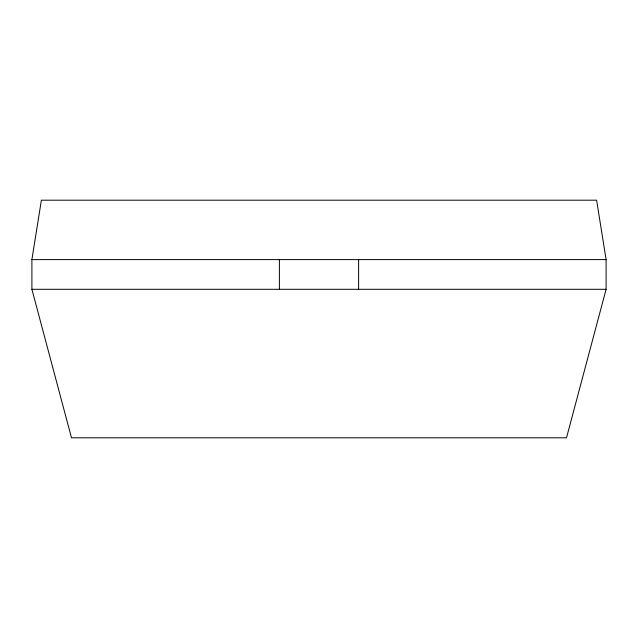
<?xml version="1.0" encoding="UTF-8"?>
<svg xmlns="http://www.w3.org/2000/svg" width="638" height="638" viewBox="0 0 638 638"><rect width="100%" height="100%" fill="white"/><g stroke="black" fill="none" stroke-linecap="round" stroke-linejoin="round"><path stroke-width="0.96" d="M31.9 259.602L41.382 200.196L596.618 200.196L606.1 259.602L606.1 289.301L566.504 437.804L71.496 437.804L31.9 289.301L31.9 259.602L606.1 259.602M31.9 289.301L606.1 289.301M358.604 259.602L358.604 289.301M279.396 259.602L279.396 289.301"/></g></svg>
